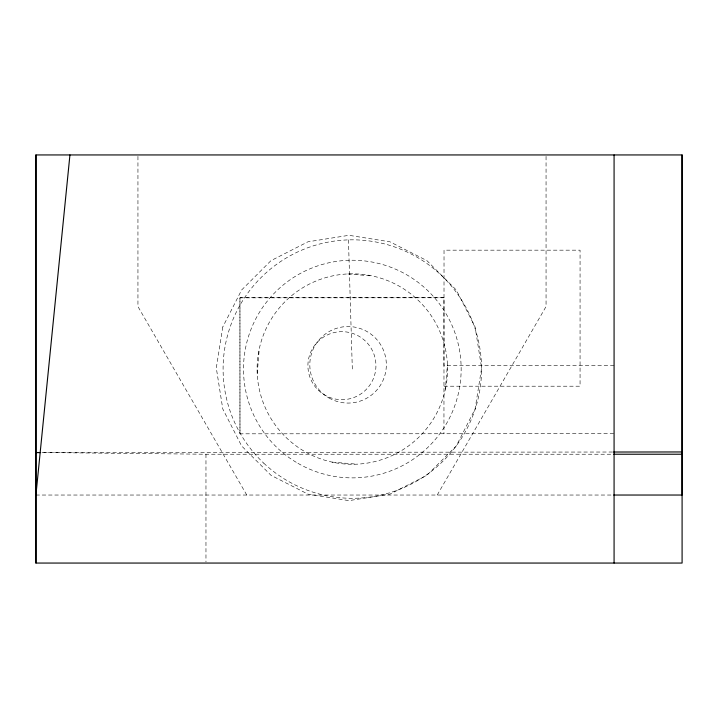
<?xml version="1.0" encoding="UTF-8"?>
<svg xmlns="http://www.w3.org/2000/svg" width="718" height="718" viewBox="0 0 718 718"><rect width="100%" height="100%" fill="white"/><g stroke="black" fill="none" stroke-linecap="round" stroke-linejoin="round"><path stroke-width="0.54" stroke-dasharray="3.59 2.69" d="M613.998 365.677L443.948 365.677L443.948 297.665L239.947 297.719L239.974 433.816L613.998 433.699M239.974 433.816L239.947 297.719M257.215 373.62L259.27 348.849M445.384 389.273A95.225 95.225 0 0 0 323.306 278.36A95.225 95.225 0 0 0 288.295 439.542A95.225 95.225 0 0 0 445.384 389.273L447.44 364.502M437.226 495.034L546.057 306.541L546.057 156.057M240.027 297.844L444.029 297.782M444.029 386.203L580.063 386.203L580.063 250.169L444.029 250.169L443.948 433.699M612.535 452.026L41.509 452.519L205.949 454.225L612.642 454.225M35.927 495.034L614.078 495.034M347.763 273.944L372.543 275.999M332.111 462.114L356.891 464.178M246.777 495.034L137.946 306.541L137.946 156.057M348.463 239.884L352.323 369.061M205.967 454.225L205.967 561.943M222.786 326.977L216.297 367.975L222.786 408.964L241.625 445.95L270.973 475.289L307.959 494.137L348.948 500.625L389.946 494.137L426.923 475.289L456.271 445.95L475.11 408.964L481.607 367.975L475.11 326.977L456.271 290L426.923 260.652L389.946 241.804L348.948 235.316L307.959 241.804L270.973 260.652L241.625 290L222.786 326.977M318.514 390.35A34.006 34.006 0 0 0 374.993 373.62A34.006 34.006 0 0 0 332.263 333.071A34.006 34.006 0 0 0 318.514 390.35M263.721 463.137A129.231 129.231 0 0 0 478.098 398.759A129.231 129.231 0 0 0 315.157 245.287A129.231 129.231 0 0 0 263.721 463.137M297.916 463.307A108.831 108.831 0 0 0 461.153 369.061A108.831 108.831 0 0 0 297.916 274.806A108.831 108.831 0 0 0 297.916 463.307M328.943 397.943A38.26 38.26 0 0 0 386.338 364.807A38.26 38.26 0 0 0 328.943 331.671A38.26 38.26 0 0 0 328.943 397.943"/><path stroke-width="1.08" d="M35.927 154.944L35.927 563.056L682.091 563.056L682.091 154.944L35.927 154.944L35.918 563.056M682.091 154.944L682.091 495.034L613.755 495.034M35.927 495.034L69.933 154.944M613.657 452.026L682.091 451.963M613.764 454.225L682.1 454.225M614.078 154.944L614.078 563.056M40.387 452.528L35.9 452.528L40.379 452.573"/></g></svg>
